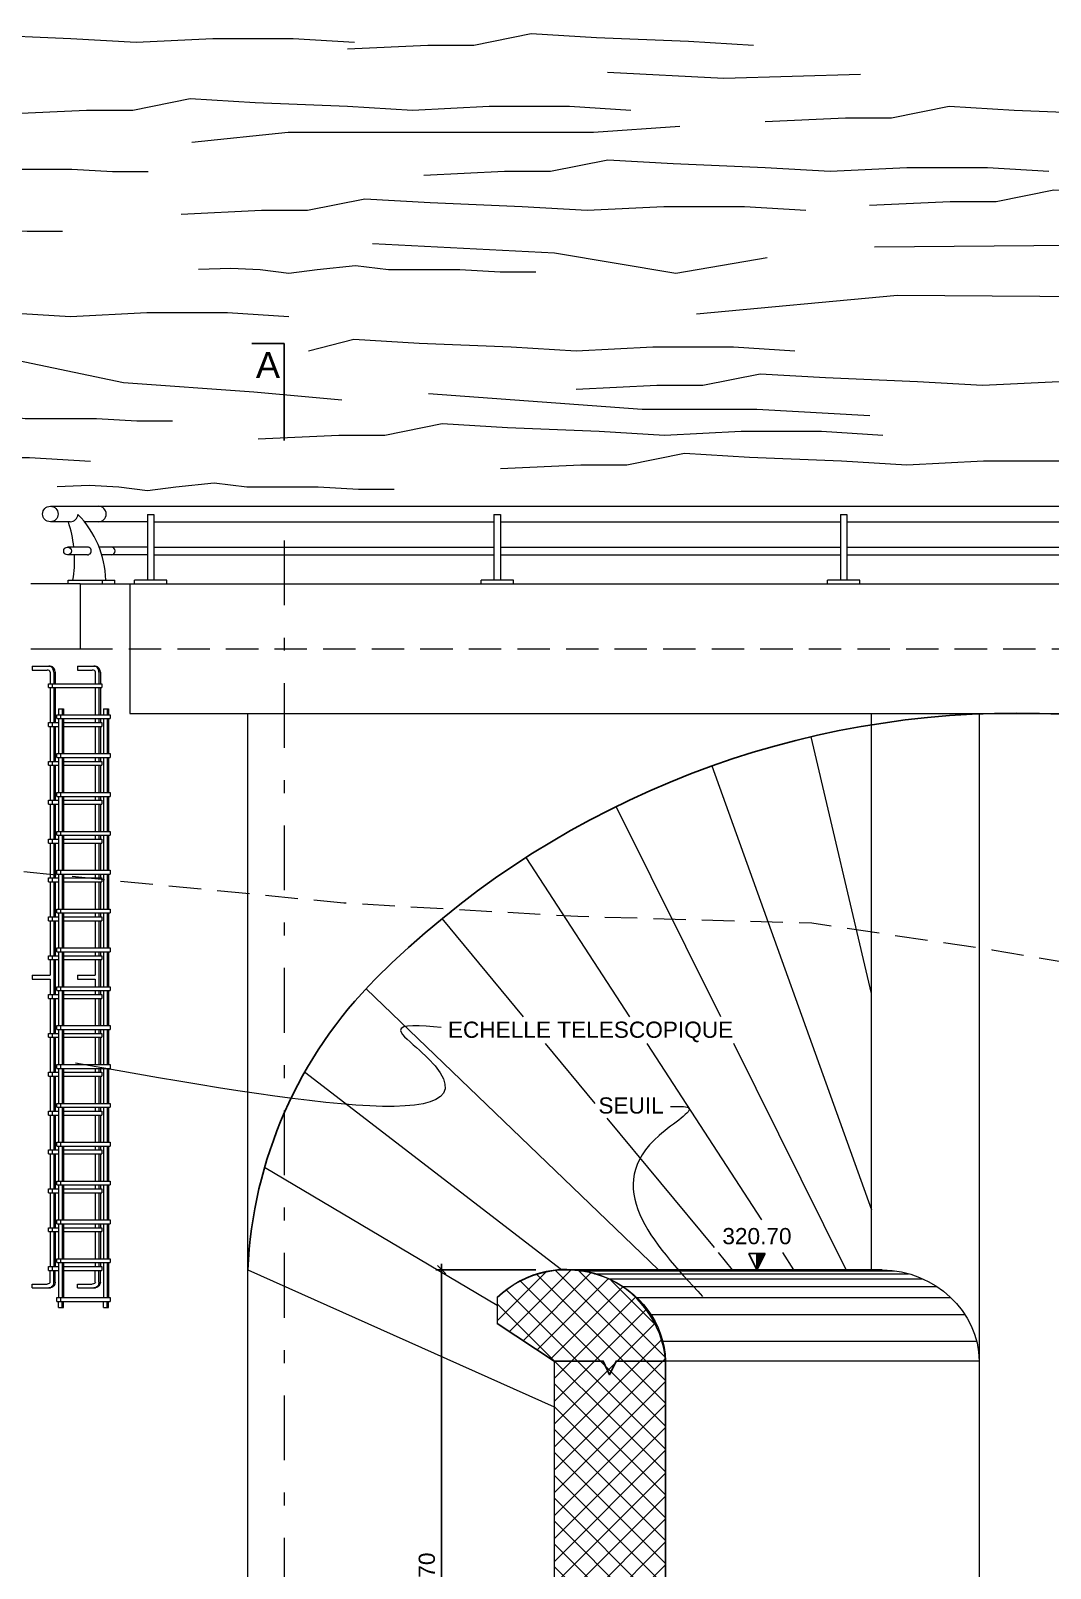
# Model space of a CAD drawing. Header units: millimetres. Extents: x 191.9 to 230, y 144.4 to 166.4.
# Drawn here: x 199.64 to 207.51, y 152.71 to 164.58 of the extents above; entities that cross this region are included whole.
import ezdxf
from ezdxf.enums import TextEntityAlignment as Align

# ---------------------------------------------------------------- set-up
doc = ezdxf.new("R2010")
doc.units = ezdxf.units.MM
doc.linetypes.add('TRATTEGGIATA2', pattern=[0.375, 0.25, -0.125])
doc.linetypes.add('TRATTOPUNTO2', pattern=[0.5, 0.25, -0.125, 0, -0.125])
doc.layers.add('contorno', color=5, linetype='Continuous', plot=False)
for name, color, linetype in [('curve livello di scavo 1 m', 2, 'Continuous'), ('GETTI_IN_VISTA', 6, 'Continuous'), ('LIN010CO', 2, 'Continuous'), ('LIN018CO', 6, 'Continuous'), ('LIN025CO', 7, 'Continuous'), ('LIN035CO', 1, 'Continuous'), ('LIN050CO', 3, 'Continuous'), ('LIN07CO', 4, 'Continuous'), ('TEXT035', 1, 'Continuous'), ('TEXT050', 3, 'Continuous'), ('TRATTEGGI', 2, 'Continuous')]:
    doc.layers.add(name, color=color, linetype=linetype)
doc.styles.add('ARIAL', font='arial.ttf')
doc.dimstyles.new('50', dxfattribs={"dimscale": 0.5, "dimtxt": 0.25, "dimasz": 0.2, "dimexe": 0, "dimexo": 0.5, "dimgap": 0.1, "dimtad": 1, "dimzin": 4, "dimdsep": 46, "dimtxsty": 'ARIAL', "dimblk1": 'LINE', "dimblk2": 'LINE', "dimsah": 1, "dimcen": 2.5, "dimclrd": 256, "dimclre": 256, "dimclrt": 1, "dimadec": 0, "dimazin": 0, "dimtfac": 1, "dimtmove": 2, "dimatfit": 3, "dimldrblk": 'LINE', "dimfxl": 1, "dimtvp": 1, "dimtolj": 1, "dimtzin": 0, "dimarcsym": 0})

# ---------------------------------------------------------------- blocks, each defined once
blk = doc.blocks.new('LIVELLI1')
at = {"layer": 'LIN018CO'}
blk.add_solid([(0, 0.25), (0, 0), (0.125, 0.25)], dxfattribs=at)
at = {"layer": 'LIN035CO'}
for p, q in [((-0.125, 0.25), (0.125, 0.25)), ((0, 0), (-0.125, 0.25)), ((0, 0), (0, 0.25)), ((0, 0), (0.125, 0.25))]:
    blk.add_line(p, q, dxfattribs=at)
at = {"layer": 'TEXT035', "style": 'ARIAL'}
blk.add_attdef('VALORE', text='', height=0.25, dxfattribs=at).set_placement((0, 0.395), align=Align.CENTER)
blk = doc.blocks.new('LINE')
for p, q in [((-1.6, 0), (0.45, 0)), ((0, 0.45), (0, -0.45))]:
    blk.add_line(p, q)
at = {"color": 3}
blk.add_line((-0.32, -0.32), (0.32, 0.32), dxfattribs=at)
blk = doc.blocks.new('*D12')
at = {"layer": 'Defpoints', "color": 0, "transparency": 16777216}
for p in [(202.812, 155.015), (203.79, 155.015), (203.68, 150.31)]:
    blk.add_point(p, dxfattribs=at)
at = {"layer": 'LIN018CO', "lineweight": -2, "transparency": 16777216}
for p, q in [((203.54, 155.015), (202.812, 155.015)), ((202.812, 150.41), (202.812, 154.915)), ((203.43, 150.31), (202.812, 150.31))]:
    blk.add_line(p, q, dxfattribs=at)
at = {"layer": 'LIN018CO', "lineweight": -2, "transparency": 16777216, "xscale": 0.1, "yscale": 0.1, "zscale": 0.1}
for p, rotation in [((202.812, 155.015), 90), ((202.812, 150.31), 270)]:
    blk.add_blockref('LINE', p, dxfattribs=dict(at, rotation=rotation))
at = {"layer": 'LIN018CO', "color": 1, "lineweight": 0, "transparency": 16777216, "insert": (202.698, 152.662), "char_height": 0.125, "attachment_point": 5, "rotation": 90, "style": 'ARIAL'}
blk.add_mtext('\\A1;4.70', dxfattribs=at)
blk = doc.blocks.new('SEZ1')
at = {"layer": 'LIN07CO'}
for q in [(-0.5, 1.5), (0, 0)]:
    blk.add_line((0, 1.5), q, dxfattribs=at)
at = {"layer": 'TEXT050', "style": 'ARIAL'}
blk.add_attdef('NOME_SEZIONE', text='', height=0.4, dxfattribs=at).set_placement((-0.25, 1.167), align=Align.MIDDLE)

msp = doc.modelspace()

# ---------------------------------------------------------------- hatches: boundary and pattern name
at = {"layer": 'curve livello di scavo 1 m'}
h = msp.add_hatch(dxfattribs=at)
h.set_pattern_fill('AR-CONC', color=256, scale=0.1, angle=-138.5692, style=0)
h.set_pattern_definition([(271.431, (39.789, -24.388), (-14.7141, -10.8604), [1.905, -20.955]), (216.431, (39.789, -24.388), (15.2849, -11.9925), [1.524, -16.764]), (321.882, (38.563, -25.293), (0.5707, -22.8529), [1.619, -17.809]), (267.615, (43.15, -28.197), (-23.1063, -14.7856), [2.8575, -31.4325]), (318.066, (41.225, -29.43), (-1.427, -34.2603), [2.4285, -26.7135]), (212.615, (43.15, -28.197), (-1.427, -34.2603), [2.286, -25.146]), (242.431, (40.406, -28.925), (-18.1345, -2.3652), [1.905, -20.955]), (187.431, (40.406, -28.925), (7.5544, -17.8991), [1.524, -16.764]), (292.882, (38.894, -29.123), (-10.58, -20.2643), [1.619, -17.809]), (258.9308, (39.789, -24.388), (5.36357, -6.54394), [0, -16.5608, 0, -17.018, 0, -16.8275]), (228.931, (39.789, -24.388), (1.61926, -11.93265), [0, -9.7028, 0, -16.1798, 0, -6.4135]), (188.9308, (44.0356, -20.64), (-10.54505, -8.54272), [0, -6.35, 0, -19.812, 0, -26.289]), (178.931, (45.94, -18.959), (-9.42355, -11.7083), [0, -8.255, 0, -13.1572, 0, -18.669])])
edge = h.paths.add_edge_path()
edge.add_line((221.652, 155.134), (220.693, 155.31))
edge.add_line((220.693, 155.31), (218.713, 155.665))
edge.add_line((218.713, 155.665), (217.223, 148.699))
edge.add_line((217.223, 148.699), (217.1, 148.124))
edge.add_line((217.1, 148.124), (209.967, 148.124))
edge.add_line((209.967, 148.124), (209.967, 149.76))
edge.add_line((209.967, 149.76), (205.146, 149.76))
edge.add_spline(control_points=[(205.146, 149.76), (205.29, 149.081), (205.507, 148.002), (203.872, 147.338), (203.808, 147.11)], knot_values=[0.50957, 0.50957, 0.50957, 0.50957, 2.406104, 3.530463, 3.530463, 3.530463, 3.530463], degree=3, periodic=0)
edge.add_line((203.808, 147.11), (218.226, 147.11))
edge.add_line((218.226, 147.11), (219.885, 154.31))
edge.add_line((219.885, 154.31), (221.652, 153.951))
edge.add_line((221.652, 153.951), (221.652, 155.134))
edge = h.paths.add_edge_path()
edge.add_spline(control_points=[(203.808, 147.11), (203.872, 147.338), (205.507, 148.002), (205.29, 149.081), (205.146, 149.76)], knot_values=[0.50957, 0.50957, 0.50957, 0.50957, 1.633929, 3.530463, 3.530463, 3.530463, 3.530463], degree=3, periodic=0)
edge.add_line((205.146, 149.76), (204.54, 149.76))
edge.add_line((204.54, 149.76), (204.54, 148.138))
edge.add_line((204.54, 148.138), (203.345, 148.138))
edge.add_spline(control_points=[(203.345, 148.138), (203.569, 148.034), (203.992, 147.826), (203.7, 147.299), (203.664, 147.11)], knot_values=[0.636284, 0.636284, 0.636284, 0.636284, 1.257904, 1.844613, 1.844613, 1.844613, 1.844613], degree=3, periodic=0)
edge.add_line((203.664, 147.11), (203.808, 147.11))
edge = h.paths.add_edge_path()
edge.add_spline(control_points=[(203.664, 147.11), (203.7, 147.299), (203.992, 147.826), (203.569, 148.034), (203.345, 148.138)], knot_values=[0.636284, 0.636284, 0.636284, 0.636284, 1.222994, 1.844613, 1.844613, 1.844613, 1.844613], degree=3, periodic=0)
edge.add_line((203.345, 148.138), (201.596, 148.138))
edge.add_line((201.596, 148.138), (201.596, 147.386))
edge.add_line((201.596, 147.386), (201.596, 147.11))
edge.add_line((201.596, 147.11), (203.664, 147.11))
h.paths.add_polyline_path([(201.596, 148.138), (197.381, 148.138), (195.125, 158.674), (192.213, 159.016), (192.213, 157.686), (194.199, 157.466), (196.424, 147.11), (201.596, 147.11), (201.596, 147.532)])
h.paths.add_polyline_path([(196.116, 151.617), (196.116, 152.003), (196.306, 152.003), (196.306, 151.617)], flags=24)
h.paths.add_polyline_path([(196.119, 149.52), (196.119, 149.974), (196.306, 149.974), (196.306, 149.52)], flags=24)
h.paths.add_polyline_path([(196.116, 148.499), (196.116, 148.874), (196.306, 148.874), (196.306, 148.499)], flags=25)
h.paths.add_polyline_path([(196.091, 148.022), (196.091, 148.305), (196.281, 148.305), (196.281, 148.022)], flags=25)
h.paths.add_polyline_path([(192.693, 156.17), (194.815, 156.17), (194.815, 156.364), (192.693, 156.364)], flags=25)
at = {"layer": 'LIN010CO'}
h = msp.add_hatch(dxfattribs=at)
h.set_pattern_fill('AR-CONC', color=256, scale=0.005, angle=221.4308, style=0)
h.set_pattern_definition([(271.43083, (39.7888, -24.3881), (-0.7357052, -0.54302), [0.09525, -1.04775]), (216.43083, (39.7888, -24.3881), (0.764243, -0.599625), [0.0762, -0.8382]), (321.88183, (39.7275, -24.4333), (0.0285325, -1.1426437), [0.08095, -0.89045]), (267.61503, (39.9569, -24.5785), (-1.155315, -0.7392786), [0.142875, -1.571625]), (318.0664, (39.8606, -24.6401), (-0.071349, -1.713013), [0.121425, -1.335675]), (212.6148, (39.9569, -24.5785), (-0.0713516, -1.713013), [0.1143, -1.2573]), (242.43083, (39.8197, -24.61495), (-0.9067235, -0.118259), [0.09525, -1.04775]), (187.43083, (39.8197, -24.61495), (0.377718, -0.894956), [0.0762, -0.8382]), (292.88223, (39.7441, -24.6248), (-0.5290025, -1.0132153), [0.08095, -0.89045]), (258.93083, (39.78884, -24.38808), (0.26817836, -0.32719676), [0, -0.82804, 0, -0.8509, 0, -0.841375]), (228.93083, (39.78884, -24.3881), (0.0809632, -0.5966325), [0, -0.48514, 0, -0.80899, 0, -0.320675]), (188.93083, (40.00118, -24.20068), (-0.5272527, -0.42713612), [0, -0.3175, 0, -0.9906, 0, -1.31445]), (178.93083, (40.0964, -24.11664), (-0.4711776, -0.585415), [0, -0.41275, 0, -0.65786, 0, -0.93345])])
edge = h.paths.add_edge_path()
edge.add_line((221.652, 155.134), (220.693, 155.31))
edge.add_line((220.693, 155.31), (218.713, 155.665))
edge.add_line((218.713, 155.665), (218.414, 154.267))
edge.add_spline(control_points=[(218.414, 154.267), (218.914, 154.149), (219.389, 154.028), (219.79, 153.898)], knot_values=[3.721865, 3.721865, 3.721865, 3.721865, 4.606678, 4.606678, 4.606678, 4.606678], degree=3, periodic=0)
edge.add_line((219.79, 153.898), (219.885, 154.31))
edge.add_line((219.885, 154.31), (221.652, 153.951))
edge.add_line((221.652, 153.951), (221.652, 155.134))
edge = h.paths.add_edge_path()
edge.add_spline(control_points=[(219.79, 153.898), (219.389, 154.028), (218.914, 154.149), (218.414, 154.267)], knot_values=[3.721865, 3.721865, 3.721865, 3.721865, 4.606678, 4.606678, 4.606678, 4.606678], degree=3, periodic=0)
edge.add_line((218.414, 154.267), (217.223, 148.699))
edge.add_line((217.223, 148.699), (217.11, 148.174))
edge.add_line((217.11, 148.174), (217.1, 148.124))
edge.add_line((217.1, 148.124), (216.69, 148.124))
edge.add_line((216.69, 148.124), (216.69, 147.11))
edge.add_line((216.69, 147.11), (218.226, 147.11))
edge.add_line((218.226, 147.11), (219.79, 153.898))
h.paths.add_polyline_path([(216.664, 148.124), (214.958, 148.124), (214.958, 147.11), (216.664, 147.11)])
h.paths.add_polyline_path([(214.958, 148.124), (214.892, 148.124), (214.892, 147.11), (214.958, 147.11)])
h.paths.add_polyline_path([(214.892, 148.124), (214.825, 148.124), (214.825, 147.11), (214.892, 147.11)])
h.paths.add_polyline_path([(214.825, 148.124), (214.597, 148.124), (214.597, 147.11), (214.825, 147.11)])
h.paths.add_polyline_path([(214.571, 148.124), (213.499, 148.124), (212.503, 148.124), (212.503, 147.11), (214.571, 147.11)])
h.paths.add_polyline_path([(212.477, 148.124), (212.246, 148.124), (212.246, 147.11), (212.477, 147.11)])
h.paths.add_polyline_path([(212.18, 148.124), (212.113, 148.124), (212.113, 147.11), (212.18, 147.11)])
h.paths.add_polyline_path([(212.246, 148.124), (212.18, 148.124), (212.18, 147.11), (212.246, 147.11)])
h.paths.add_polyline_path([(212.113, 148.124), (210.41, 148.124), (210.41, 147.11), (212.113, 147.11)])
edge = h.paths.add_edge_path()
edge.add_line((210.384, 148.124), (209.967, 148.124))
edge.add_line((209.967, 148.124), (209.967, 150.26))
edge.add_line((209.967, 150.26), (204.54, 150.26))
edge.add_line((204.54, 150.26), (204.54, 148.188))
edge.add_line((204.54, 148.188), (204.54, 148.138))
edge.add_line((204.54, 148.138), (204.444, 148.138))
edge.add_spline(control_points=[(204.444, 148.138), (204.828, 148.059), (205.375, 147.907), (205.184, 147.316), (205.111, 147.11)], knot_values=[1.118308, 1.118308, 1.118308, 1.118308, 2.047267, 2.557793, 2.557793, 2.557793, 2.557793], degree=3, periodic=0)
edge.add_line((205.111, 147.11), (210.384, 147.11))
edge.add_line((210.384, 147.11), (210.384, 148.124))
edge = h.paths.add_edge_path()
edge.add_spline(control_points=[(205.111, 147.11), (205.184, 147.316), (205.375, 147.907), (204.828, 148.059), (204.444, 148.138)], knot_values=[1.118308, 1.118308, 1.118308, 1.118308, 1.628834, 2.557793, 2.557793, 2.557793, 2.557793], degree=3, periodic=0)
edge.add_line((204.444, 148.138), (204.123, 148.138))
edge.add_line((204.123, 148.138), (204.123, 147.11))
edge.add_line((204.123, 147.11), (205.111, 147.11))
h.paths.add_polyline_path([(204.097, 148.138), (202.394, 148.138), (202.394, 147.11), (204.097, 147.11)])
h.paths.add_polyline_path([(202.394, 148.138), (202.327, 148.138), (202.327, 147.11), (202.394, 147.11)])
h.paths.add_polyline_path([(202.327, 148.138), (202.261, 148.138), (202.261, 147.11), (202.327, 147.11)])
h.paths.add_polyline_path([(202.261, 148.138), (202.03, 148.138), (202.03, 147.11), (202.261, 147.11)])
h.paths.add_polyline_path([(202.004, 148.138), (201.011, 148.138), (199.936, 148.138), (199.936, 147.11), (202.004, 147.11)])
h.paths.add_polyline_path([(199.91, 148.138), (199.682, 148.138), (199.682, 147.11), (199.91, 147.11)])
h.paths.add_polyline_path([(199.682, 148.138), (199.615, 148.138), (199.615, 147.11), (199.682, 147.11)])
h.paths.add_polyline_path([(199.615, 148.138), (199.549, 148.138), (199.549, 147.11), (199.615, 147.11)])
h.paths.add_polyline_path([(199.549, 148.138), (197.842, 148.138), (197.842, 147.11), (199.549, 147.11)])
edge = h.paths.add_edge_path()
edge.add_line((197.816, 148.138), (197.381, 148.138))
edge.add_line((197.381, 148.138), (196.026, 154.467))
edge.add_spline(control_points=[(196.026, 154.467), (195.58, 154.372), (195.182, 154.267), (194.915, 154.132)], knot_values=[2.03631, 2.03631, 2.03631, 2.03631, 2.882898, 2.882898, 2.882898, 2.882898], degree=3, periodic=0)
edge.add_line((194.915, 154.132), (196.424, 147.11))
edge.add_line((196.424, 147.11), (197.816, 147.11))
edge.add_line((197.816, 147.11), (197.816, 148.138))
edge = h.paths.add_edge_path()
edge.add_spline(control_points=[(195.842, 155.325), (195.376, 155.211), (194.976, 155.142), (194.695, 155.156)], knot_values=[1.975206, 1.975206, 1.975206, 1.975206, 2.912034, 2.912034, 2.912034, 2.912034], degree=3, periodic=0)
edge.add_line((194.695, 155.156), (194.915, 154.132))
edge.add_spline(control_points=[(194.915, 154.132), (195.182, 154.267), (195.58, 154.372), (196.026, 154.467)], knot_values=[2.03631, 2.03631, 2.03631, 2.03631, 2.882898, 2.882898, 2.882898, 2.882898], degree=3, periodic=0)
edge.add_line((196.026, 154.467), (195.842, 155.325))
edge = h.paths.add_edge_path()
edge.add_line((195.125, 158.674), (192.213, 159.016))
edge.add_line((192.213, 159.016), (192.213, 157.686))
edge.add_line((192.213, 157.686), (194.199, 157.466))
edge.add_line((194.199, 157.466), (194.695, 155.156))
edge.add_spline(control_points=[(194.695, 155.156), (194.976, 155.142), (195.376, 155.211), (195.842, 155.325)], knot_values=[1.975206, 1.975206, 1.975206, 1.975206, 2.912034, 2.912034, 2.912034, 2.912034], degree=3, periodic=0)
edge.add_line((195.842, 155.325), (195.125, 158.674))
h.paths.add_polyline_path([(196.119, 151.015), (196.119, 151.469), (196.306, 151.469), (196.306, 151.015)], flags=24)
h.paths.add_polyline_path([(196.116, 148.494), (196.116, 148.869), (196.306, 148.869), (196.306, 148.494)], flags=25)
at = {"layer": 'TRATTEGGI', "lineweight": 0}
h = msp.add_hatch(dxfattribs=at)
h.set_pattern_fill('ANSI37', color=256, scale=0.03937, style=0)
h.set_pattern_definition([(45, (39.78884, -24.38808), (-0.08838835, 0.08838835), []), (135, (39.78884, -24.38808), (-0.08838835, -0.08838835), [])])
edge = h.paths.add_edge_path()
edge.add_line((203.241, 154.8), (203.241, 154.6))
edge.add_line((203.241, 154.6), (203.68, 154.31))
edge.add_line((203.68, 154.31), (203.68, 149.174))
edge.add_line((203.68, 149.174), (198.262, 149.174))
edge.add_line((198.262, 149.174), (198.262, 160.31))
edge.add_line((198.262, 160.31), (197.397, 160.31))
edge.add_line((197.397, 160.31), (197.397, 153.31))
edge.add_line((197.397, 153.31), (196.274, 153.31))
edge.add_line((196.274, 153.31), (197.371, 148.188))
edge.add_line((197.371, 148.188), (204.54, 148.188))
edge.add_line((204.54, 148.188), (204.54, 150.31))
edge.add_line((204.54, 150.31), (209.967, 150.31))
edge.add_line((209.967, 150.31), (209.967, 148.174))
edge.add_line((209.967, 148.174), (217.11, 148.174))
edge.add_line((217.11, 148.174), (217.223, 148.699))
edge.add_line((217.223, 148.699), (218.209, 153.31))
edge.add_line((218.209, 153.31), (217.11, 153.31))
edge.add_line((217.11, 153.31), (217.11, 158.31))
edge.add_line((217.11, 158.31), (216.245, 158.31))
edge.add_line((216.245, 158.31), (216.245, 149.188))
edge.add_line((216.245, 149.188), (210.827, 149.188))
edge.add_line((210.827, 149.188), (210.827, 154.31))
edge.add_line((210.827, 154.31), (211.266, 154.6))
edge.add_line((211.266, 154.6), (211.266, 154.8))
edge.add_arc((210.731, 154.251), 0.766, 45.7232, 175.6149)
edge.add_line((209.967, 154.31), (209.967, 150.81))
edge.add_line((209.967, 150.81), (204.54, 150.81))
edge.add_line((204.54, 150.81), (204.54, 154.31))
edge.add_arc((203.776, 154.251), 0.766, 4.3851, 134.2768)
edge = h.paths.add_edge_path(flags=16)
edge.add_ellipse((200.971, 148.384), major_axis=(-0.135, 0), ratio=0.92388, start_angle=0, end_angle=360)
edge = h.paths.add_edge_path(flags=16)
edge.add_ellipse((213.536, 148.399), major_axis=(-0.135, 0), ratio=0.92388, start_angle=0, end_angle=360)

# ---------------------------------------------------------------- linework, layer by layer
msp.add_lwpolyline([(213.191, 155.015, 0.187316), (212.203, 157.263, 0.414214), (202.304, 157.263, 0.18738), (201.316, 155.015)], format="xyb")
at = {"layer": 'contorno', "lineweight": 0}
msp.add_lwpolyline([(209.967, 150.81), (204.54, 150.81), (204.54, 154.31, 0.636406), (203.241, 154.8), (203.241, 154.6), (203.68, 154.31), (203.68, 149.174), (198.262, 149.174), (198.262, 160.31), (197.397, 160.31), (197.397, 153.31), (196.274, 153.31), (197.371, 148.188), (204.54, 148.188), (204.54, 150.31), (209.967, 150.31)], format="xyb", dxfattribs=at)
at = {"layer": 'GETTI_IN_VISTA'}
msp.add_lwpolyline([(204.54, 154.31), (204.306, 154.31), (204.159, 154.31), (204.108, 154.204), (204.059, 154.31), (203.68, 154.31)], dxfattribs=at)
at = {"layer": 'LIN010CO', "linetype": 'Continuous', "lineweight": 0}
for p, q in [((199.791, 160.91), (215.672, 160.91)), ((200.541, 160.847), (200.541, 160.34)), ((200.541, 160.847), (200.591, 160.847)), ((200.591, 160.847), (200.591, 160.34)), ((203.216, 160.847), (203.216, 160.34)), ((203.216, 160.847), (203.266, 160.847)), ((203.266, 160.847), (203.266, 160.34)), ((205.891, 160.847), (205.891, 160.34)), ((205.891, 160.847), (205.941, 160.847)), ((205.941, 160.847), (205.941, 160.34)), ((199.944, 160.79), (199.791, 160.79)), ((200.541, 160.79), (200.055, 160.79)), ((200.591, 160.79), (203.216, 160.79)), ((203.266, 160.79), (205.891, 160.79)), ((205.941, 160.79), (208.566, 160.79)), ((200.077, 160.595), (199.924, 160.595)), ((200.077, 160.535), (199.924, 160.535)), ((200.541, 160.595), (200.168, 160.595)), ((200.541, 160.535), (200.189, 160.535)), ((200.591, 160.595), (203.216, 160.595)), ((200.591, 160.535), (203.216, 160.535)), ((203.266, 160.595), (205.891, 160.595)), ((203.266, 160.535), (205.891, 160.535)), ((205.941, 160.595), (208.566, 160.595)), ((205.941, 160.535), (208.566, 160.535)), ((199.929, 160.34), (200.29, 160.34)), ((199.929, 160.31), (199.929, 160.34)), ((200.194, 160.31), (200.194, 160.34)), ((200.29, 160.31), (200.29, 160.34)), ((200.441, 160.31), (200.441, 160.34)), ((200.691, 160.34), (200.441, 160.34)), ((200.691, 160.31), (200.691, 160.34)), ((203.116, 160.31), (203.116, 160.34)), ((203.366, 160.34), (203.116, 160.34)), ((203.366, 160.31), (203.366, 160.34)), ((205.791, 160.31), (205.791, 160.34)), ((206.041, 160.34), (205.791, 160.34)), ((206.041, 160.31), (206.041, 160.34)), ((203.885, 155.008), (206.308, 155.008)), ((203.993, 154.985), (206.416, 154.985)), ((204.101, 154.946), (206.524, 154.946)), ((204.21, 154.887), (206.633, 154.887)), ((204.319, 154.801), (206.742, 154.801)), ((204.428, 154.67), (206.851, 154.67)), ((204.519, 154.463), (206.942, 154.463))]:
    msp.add_line(p, q, dxfattribs=at)
at = {"layer": 'LIN010CO', "linetype": 'TRATTOPUNTO2', "lineweight": 0, "ltscale": 2}
msp.add_line((201.596, 160.645), (201.596, 147.386), dxfattribs=at)
at = {"layer": 'LIN010CO', "linetype": 'TRATTEGGIATA2', "lineweight": 0}
msp.add_line((197.397, 159.81), (215.954, 159.81), dxfattribs=at)
at = {"layer": 'LIN010CO', "lineweight": 0}
for p, q in [((199.651, 159.675), (199.651, 159.645)), ((199.651, 159.675), (199.791, 159.675)), ((200, 159.675), (200, 159.645)), ((200, 159.675), (200.14, 159.675)), ((199.651, 159.645), (199.766, 159.645)), ((199.79, 159.63), (199.79, 159.54)), ((199.818, 159.63), (199.818, 159.54)), ((199.829, 159.63), (199.829, 159.54)), ((200, 159.645), (200.115, 159.645)), ((200.138, 159.63), (200.138, 159.54)), ((200.166, 159.63), (200.166, 159.54)), ((200.177, 159.63), (200.177, 159.54)), ((199.778, 159.54), (200.189, 159.54)), ((199.778, 159.51), (199.778, 159.54)), ((199.778, 159.51), (200.189, 159.51)), ((199.79, 159.51), (199.79, 159.24)), ((199.806, 159.54), (199.806, 159.51)), ((199.818, 159.51), (199.818, 159.24)), ((199.829, 159.51), (199.829, 159.24)), ((200.138, 159.51), (200.138, 159.3)), ((200.166, 159.51), (200.166, 159.3)), ((200.177, 159.51), (200.177, 159.3)), ((200.189, 159.54), (200.189, 159.51)), ((199.854, 159.345), (199.854, 159.3)), ((199.854, 159.345), (199.893, 159.345)), ((199.882, 159.345), (199.882, 159.3)), ((199.893, 159.345), (199.893, 159.3)), ((200.202, 159.345), (200.202, 159.3)), ((200.202, 159.345), (200.241, 159.345)), ((200.23, 159.345), (200.23, 159.3)), ((200.241, 159.345), (200.241, 159.3)), ((199.778, 159.24), (199.854, 159.24)), ((199.778, 159.21), (199.778, 159.24)), ((199.778, 159.21), (199.854, 159.21)), ((199.79, 159.21), (199.79, 158.94)), ((199.806, 159.24), (199.806, 159.21)), ((199.818, 159.21), (199.818, 158.94)), ((199.829, 159.21), (199.829, 158.94)), ((199.842, 159.3), (200.253, 159.3)), ((199.842, 159.27), (199.842, 159.3)), ((199.842, 159.27), (200.253, 159.27)), ((199.854, 159.27), (199.854, 159)), ((199.87, 159.3), (199.87, 159.27)), ((199.882, 159.27), (199.882, 159)), ((199.893, 159.27), (199.893, 159)), ((199.893, 159.24), (200.189, 159.24)), ((199.893, 159.21), (200.189, 159.21)), ((200.138, 159.27), (200.138, 159.24)), ((200.138, 159.21), (200.138, 159)), ((200.166, 159.27), (200.166, 159.24)), ((200.166, 159.21), (200.166, 159)), ((200.177, 159.27), (200.177, 159.24)), ((200.177, 159.21), (200.177, 159)), ((200.189, 159.24), (200.189, 159.21)), ((200.202, 159.27), (200.202, 159)), ((200.23, 159.27), (200.23, 159)), ((200.241, 159.27), (200.241, 159)), ((200.253, 159.3), (200.253, 159.27)), ((199.842, 159), (200.253, 159)), ((199.842, 158.97), (199.842, 159)), ((199.842, 158.97), (200.253, 158.97)), ((199.854, 158.97), (199.854, 158.7)), ((199.87, 159), (199.87, 158.97)), ((199.882, 158.97), (199.882, 158.7)), ((199.893, 158.97), (199.893, 158.7)), ((200.138, 158.97), (200.138, 158.94)), ((200.166, 158.97), (200.166, 158.94)), ((200.177, 158.97), (200.177, 158.94)), ((200.202, 158.97), (200.202, 158.7)), ((200.23, 158.97), (200.23, 158.7)), ((200.241, 158.97), (200.241, 158.7)), ((200.253, 159), (200.253, 158.97)), ((199.778, 158.94), (199.854, 158.94)), ((199.778, 158.91), (199.778, 158.94)), ((199.778, 158.91), (199.854, 158.91)), ((199.79, 158.91), (199.79, 158.64)), ((199.806, 158.94), (199.806, 158.91)), ((199.818, 158.91), (199.818, 158.64)), ((199.829, 158.91), (199.829, 158.64)), ((199.893, 158.94), (200.189, 158.94)), ((199.893, 158.91), (200.189, 158.91)), ((200.138, 158.91), (200.138, 158.7)), ((200.166, 158.91), (200.166, 158.7)), ((200.177, 158.91), (200.177, 158.7)), ((200.189, 158.94), (200.189, 158.91)), ((199.778, 158.64), (199.854, 158.64)), ((199.778, 158.61), (199.778, 158.64)), ((199.778, 158.61), (199.854, 158.61)), ((199.79, 158.61), (199.79, 158.34)), ((199.806, 158.64), (199.806, 158.61)), ((199.818, 158.61), (199.818, 158.34)), ((199.829, 158.61), (199.829, 158.34)), ((199.842, 158.7), (200.253, 158.7)), ((199.842, 158.67), (199.842, 158.7)), ((199.842, 158.67), (200.253, 158.67)), ((199.854, 158.67), (199.854, 158.4)), ((199.87, 158.7), (199.87, 158.67)), ((199.882, 158.67), (199.882, 158.4)), ((199.893, 158.67), (199.893, 158.4)), ((199.893, 158.64), (200.189, 158.64)), ((199.893, 158.61), (200.189, 158.61)), ((200.138, 158.67), (200.138, 158.64)), ((200.138, 158.61), (200.138, 158.4)), ((200.166, 158.67), (200.166, 158.64)), ((200.166, 158.61), (200.166, 158.4)), ((200.177, 158.67), (200.177, 158.64)), ((200.177, 158.61), (200.177, 158.4)), ((200.189, 158.64), (200.189, 158.61)), ((200.202, 158.67), (200.202, 158.4)), ((200.23, 158.67), (200.23, 158.4)), ((200.241, 158.67), (200.241, 158.4)), ((200.253, 158.7), (200.253, 158.67)), ((199.842, 158.4), (200.253, 158.4)), ((199.842, 158.37), (199.842, 158.4)), ((199.842, 158.37), (200.253, 158.37)), ((199.854, 158.37), (199.854, 158.1)), ((199.87, 158.4), (199.87, 158.37)), ((199.882, 158.37), (199.882, 158.1)), ((199.893, 158.37), (199.893, 158.1)), ((200.138, 158.37), (200.138, 158.34)), ((200.166, 158.37), (200.166, 158.34)), ((200.177, 158.37), (200.177, 158.34)), ((200.202, 158.37), (200.202, 158.1)), ((200.23, 158.37), (200.23, 158.1)), ((200.241, 158.37), (200.241, 158.1)), ((200.253, 158.4), (200.253, 158.37)), ((199.778, 158.34), (199.854, 158.34)), ((199.778, 158.31), (199.778, 158.34)), ((199.778, 158.31), (199.854, 158.31)), ((199.79, 158.31), (199.79, 158.04)), ((199.806, 158.34), (199.806, 158.31)), ((199.818, 158.31), (199.818, 158.04)), ((199.829, 158.31), (199.829, 158.04)), ((199.893, 158.34), (200.189, 158.34)), ((199.893, 158.31), (200.189, 158.31)), ((200.138, 158.31), (200.138, 158.1)), ((200.166, 158.31), (200.166, 158.1)), ((200.177, 158.31), (200.177, 158.1)), ((200.189, 158.34), (200.189, 158.31)), ((199.778, 158.04), (199.854, 158.04)), ((199.778, 158.01), (199.778, 158.04)), ((199.778, 158.01), (199.854, 158.01)), ((199.79, 158.01), (199.79, 157.74)), ((199.806, 158.04), (199.806, 158.01)), ((199.818, 158.01), (199.818, 157.74)), ((199.829, 158.01), (199.829, 157.74)), ((199.842, 158.1), (200.253, 158.1)), ((199.842, 158.07), (199.842, 158.1)), ((199.842, 158.07), (200.253, 158.07)), ((199.854, 158.07), (199.854, 157.8)), ((199.87, 158.1), (199.87, 158.07)), ((199.882, 158.07), (199.882, 157.8)), ((199.893, 158.07), (199.893, 157.8)), ((199.893, 158.04), (200.189, 158.04)), ((199.893, 158.01), (200.189, 158.01)), ((200.138, 158.07), (200.138, 158.04)), ((200.138, 158.01), (200.138, 157.8)), ((200.166, 158.07), (200.166, 158.04)), ((200.166, 158.01), (200.166, 157.8)), ((200.177, 158.07), (200.177, 158.04)), ((200.177, 158.01), (200.177, 157.8)), ((200.189, 158.04), (200.189, 158.01)), ((200.202, 158.07), (200.202, 157.8)), ((200.23, 158.07), (200.23, 157.8)), ((200.241, 158.07), (200.241, 157.8)), ((200.253, 158.1), (200.253, 158.07)), ((199.842, 157.8), (200.253, 157.8)), ((199.842, 157.77), (199.842, 157.8)), ((199.842, 157.77), (200.253, 157.77)), ((199.854, 157.77), (199.854, 157.5)), ((199.87, 157.8), (199.87, 157.77)), ((199.882, 157.77), (199.882, 157.5)), ((199.893, 157.77), (199.893, 157.5)), ((200.138, 157.77), (200.138, 157.74)), ((200.166, 157.77), (200.166, 157.74)), ((200.177, 157.77), (200.177, 157.74)), ((200.202, 157.77), (200.202, 157.5)), ((200.23, 157.77), (200.23, 157.5)), ((200.241, 157.77), (200.241, 157.5)), ((200.253, 157.8), (200.253, 157.77)), ((199.778, 157.74), (199.854, 157.74)), ((199.778, 157.71), (199.778, 157.74)), ((199.778, 157.71), (199.854, 157.71)), ((199.79, 157.71), (199.79, 157.44)), ((199.806, 157.74), (199.806, 157.71)), ((199.818, 157.71), (199.818, 157.44)), ((199.829, 157.71), (199.829, 157.44)), ((199.893, 157.74), (200.189, 157.74)), ((199.893, 157.71), (200.189, 157.71)), ((200.138, 157.71), (200.138, 157.5)), ((200.166, 157.71), (200.166, 157.5)), ((200.177, 157.71), (200.177, 157.5)), ((200.189, 157.74), (200.189, 157.71)), ((199.778, 157.44), (199.854, 157.44)), ((199.778, 157.41), (199.778, 157.44)), ((199.778, 157.41), (199.854, 157.41)), ((199.79, 157.41), (199.79, 157.29)), ((199.806, 157.44), (199.806, 157.41)), ((199.818, 157.41), (199.818, 157.14)), ((199.829, 157.41), (199.829, 157.14)), ((199.842, 157.5), (200.253, 157.5)), ((199.842, 157.47), (199.842, 157.5)), ((199.842, 157.47), (200.253, 157.47)), ((199.854, 157.47), (199.854, 157.2)), ((199.87, 157.5), (199.87, 157.47)), ((199.882, 157.47), (199.882, 157.2)), ((199.893, 157.47), (199.893, 157.2)), ((199.893, 157.44), (200.189, 157.44)), ((199.893, 157.41), (200.189, 157.41)), ((200.138, 157.47), (200.138, 157.44)), ((200.138, 157.41), (200.138, 157.29)), ((200.166, 157.47), (200.166, 157.44)), ((200.166, 157.41), (200.166, 157.2)), ((200.177, 157.47), (200.177, 157.44)), ((200.177, 157.41), (200.177, 157.2)), ((200.189, 157.44), (200.189, 157.41)), ((200.202, 157.47), (200.202, 157.2)), ((200.23, 157.47), (200.23, 157.2)), ((200.241, 157.47), (200.241, 157.2)), ((200.253, 157.5), (200.253, 157.47)), ((199.651, 157.29), (199.79, 157.29)), ((199.651, 157.29), (199.651, 157.26)), ((200, 157.29), (200.138, 157.29)), ((200, 157.29), (200, 157.26)), ((199.651, 157.26), (199.79, 157.26)), ((199.79, 157.26), (199.79, 157.14)), ((199.842, 157.2), (200.253, 157.2)), ((199.842, 157.17), (199.842, 157.2)), ((199.842, 157.17), (200.253, 157.17)), ((199.854, 157.17), (199.854, 156.9)), ((199.87, 157.2), (199.87, 157.17)), ((199.882, 157.17), (199.882, 156.9)), ((199.893, 157.17), (199.893, 156.9)), ((200, 157.26), (200.138, 157.26)), ((200.138, 157.26), (200.138, 157.2)), ((200.138, 157.17), (200.138, 157.14)), ((200.166, 157.17), (200.166, 157.14)), ((200.177, 157.17), (200.177, 157.14)), ((200.202, 157.17), (200.202, 156.9)), ((200.23, 157.17), (200.23, 156.9)), ((200.241, 157.17), (200.241, 156.9)), ((200.253, 157.2), (200.253, 157.17)), ((199.778, 157.14), (199.854, 157.14)), ((199.778, 157.11), (199.778, 157.14)), ((199.778, 157.11), (199.854, 157.11)), ((199.79, 157.11), (199.79, 156.84)), ((199.806, 157.14), (199.806, 157.11)), ((199.818, 157.11), (199.818, 156.84)), ((199.829, 157.11), (199.829, 156.84)), ((199.893, 157.14), (200.189, 157.14)), ((199.893, 157.11), (200.189, 157.11)), ((200.138, 157.11), (200.138, 156.9)), ((200.166, 157.11), (200.166, 156.9)), ((200.177, 157.11), (200.177, 156.9)), ((200.189, 157.14), (200.189, 157.11)), ((199.778, 156.84), (199.854, 156.84)), ((199.778, 156.81), (199.778, 156.84)), ((199.778, 156.81), (199.854, 156.81)), ((199.79, 156.81), (199.79, 156.54)), ((199.806, 156.84), (199.806, 156.81)), ((199.818, 156.81), (199.818, 156.54)), ((199.829, 156.81), (199.829, 156.54)), ((199.842, 156.9), (200.253, 156.9)), ((199.842, 156.87), (199.842, 156.9)), ((199.842, 156.87), (200.253, 156.87)), ((199.854, 156.87), (199.854, 156.6)), ((199.87, 156.9), (199.87, 156.87)), ((199.882, 156.87), (199.882, 156.6)), ((199.893, 156.87), (199.893, 156.6)), ((199.893, 156.84), (200.189, 156.84)), ((199.893, 156.81), (200.189, 156.81)), ((200.138, 156.87), (200.138, 156.84)), ((200.138, 156.81), (200.138, 156.6)), ((200.166, 156.87), (200.166, 156.84)), ((200.166, 156.81), (200.166, 156.6)), ((200.177, 156.87), (200.177, 156.84)), ((200.177, 156.81), (200.177, 156.6)), ((200.189, 156.84), (200.189, 156.81)), ((200.202, 156.87), (200.202, 156.6)), ((200.23, 156.87), (200.23, 156.6)), ((200.241, 156.87), (200.241, 156.6)), ((200.253, 156.9), (200.253, 156.87)), ((199.842, 156.6), (200.253, 156.6)), ((199.842, 156.57), (199.842, 156.6)), ((199.87, 156.6), (199.87, 156.57)), ((200.253, 156.6), (200.253, 156.57)), ((199.778, 156.54), (199.854, 156.54)), ((199.778, 156.51), (199.778, 156.54)), ((199.778, 156.51), (199.854, 156.51)), ((199.79, 156.51), (199.79, 156.24)), ((199.806, 156.54), (199.806, 156.51)), ((199.818, 156.51), (199.818, 156.24)), ((199.829, 156.51), (199.829, 156.24)), ((199.842, 156.57), (200.253, 156.57)), ((199.854, 156.57), (199.854, 156.3)), ((199.882, 156.57), (199.882, 156.3)), ((199.893, 156.57), (199.893, 156.3)), ((199.893, 156.54), (200.189, 156.54)), ((199.893, 156.51), (200.189, 156.51)), ((200.138, 156.57), (200.138, 156.54)), ((200.138, 156.51), (200.138, 156.3)), ((200.166, 156.57), (200.166, 156.54)), ((200.166, 156.51), (200.166, 156.3)), ((200.177, 156.57), (200.177, 156.54)), ((200.177, 156.51), (200.177, 156.3)), ((200.189, 156.54), (200.189, 156.51)), ((200.202, 156.57), (200.202, 156.3)), ((200.23, 156.57), (200.23, 156.3)), ((200.241, 156.57), (200.241, 156.3)), ((199.778, 156.24), (199.854, 156.24)), ((199.778, 156.21), (199.778, 156.24)), ((199.806, 156.24), (199.806, 156.21)), ((199.842, 156.3), (200.253, 156.3)), ((199.842, 156.27), (199.842, 156.3)), ((199.842, 156.27), (200.253, 156.27)), ((199.854, 156.27), (199.854, 156)), ((199.87, 156.3), (199.87, 156.27)), ((199.882, 156.27), (199.882, 156)), ((199.893, 156.27), (199.893, 156)), ((199.893, 156.24), (200.189, 156.24)), ((200.138, 156.27), (200.138, 156.24)), ((200.166, 156.27), (200.166, 156.24)), ((200.177, 156.27), (200.177, 156.24)), ((200.189, 156.24), (200.189, 156.21)), ((200.202, 156.27), (200.202, 156)), ((200.23, 156.27), (200.23, 156)), ((200.241, 156.27), (200.241, 156)), ((200.253, 156.3), (200.253, 156.27)), ((199.778, 156.21), (199.854, 156.21)), ((199.79, 156.21), (199.79, 155.94)), ((199.818, 156.21), (199.818, 155.94)), ((199.829, 156.21), (199.829, 155.94)), ((199.893, 156.21), (200.189, 156.21)), ((200.138, 156.21), (200.138, 156)), ((200.166, 156.21), (200.166, 156)), ((200.177, 156.21), (200.177, 156)), ((199.842, 156), (200.253, 156)), ((199.842, 155.97), (199.842, 156)), ((199.87, 156), (199.87, 155.97)), ((200.253, 156), (200.253, 155.97)), ((199.778, 155.94), (199.854, 155.94)), ((199.778, 155.91), (199.778, 155.94)), ((199.778, 155.91), (199.854, 155.91)), ((199.79, 155.91), (199.79, 155.64)), ((199.806, 155.94), (199.806, 155.91)), ((199.818, 155.91), (199.818, 155.64)), ((199.829, 155.91), (199.829, 155.64)), ((199.842, 155.97), (200.253, 155.97)), ((199.854, 155.97), (199.854, 155.7)), ((199.882, 155.97), (199.882, 155.7)), ((199.893, 155.97), (199.893, 155.7)), ((199.893, 155.94), (200.189, 155.94)), ((199.893, 155.91), (200.189, 155.91)), ((200.138, 155.97), (200.138, 155.94)), ((200.138, 155.91), (200.138, 155.7)), ((200.166, 155.97), (200.166, 155.94)), ((200.166, 155.91), (200.166, 155.7)), ((200.177, 155.97), (200.177, 155.94)), ((200.177, 155.91), (200.177, 155.7)), ((200.189, 155.94), (200.189, 155.91)), ((200.202, 155.97), (200.202, 155.7)), ((200.23, 155.97), (200.23, 155.7)), ((200.241, 155.97), (200.241, 155.7)), ((199.778, 155.64), (199.854, 155.64)), ((199.778, 155.61), (199.778, 155.64)), ((199.806, 155.64), (199.806, 155.61)), ((199.842, 155.7), (200.253, 155.7)), ((199.842, 155.67), (199.842, 155.7)), ((199.842, 155.67), (200.253, 155.67)), ((199.854, 155.67), (199.854, 155.4)), ((199.87, 155.7), (199.87, 155.67)), ((199.882, 155.67), (199.882, 155.4)), ((199.893, 155.67), (199.893, 155.4)), ((199.893, 155.64), (200.189, 155.64)), ((200.138, 155.67), (200.138, 155.64)), ((200.166, 155.67), (200.166, 155.64)), ((200.177, 155.67), (200.177, 155.64)), ((200.189, 155.64), (200.189, 155.61)), ((200.202, 155.67), (200.202, 155.4)), ((200.23, 155.67), (200.23, 155.4)), ((200.241, 155.67), (200.241, 155.4)), ((200.253, 155.7), (200.253, 155.67)), ((199.778, 155.61), (199.854, 155.61)), ((199.79, 155.61), (199.79, 155.34)), ((199.818, 155.61), (199.818, 155.34)), ((199.829, 155.61), (199.829, 155.34)), ((199.893, 155.61), (200.189, 155.61)), ((200.138, 155.61), (200.138, 155.4)), ((200.166, 155.61), (200.166, 155.4)), ((200.177, 155.61), (200.177, 155.4)), ((199.842, 155.4), (200.253, 155.4)), ((199.842, 155.37), (199.842, 155.4)), ((199.87, 155.4), (199.87, 155.37)), ((200.253, 155.4), (200.253, 155.37)), ((199.778, 155.34), (199.854, 155.34)), ((199.778, 155.31), (199.778, 155.34)), ((199.778, 155.31), (199.854, 155.31)), ((199.79, 155.31), (199.79, 155.04)), ((199.806, 155.34), (199.806, 155.31)), ((199.818, 155.31), (199.818, 155.04)), ((199.829, 155.31), (199.829, 155.04)), ((199.842, 155.37), (200.253, 155.37)), ((199.854, 155.37), (199.854, 155.1)), ((199.882, 155.37), (199.882, 155.1)), ((199.893, 155.37), (199.893, 155.1)), ((199.893, 155.34), (200.189, 155.34)), ((199.893, 155.31), (200.189, 155.31)), ((200.138, 155.37), (200.138, 155.34)), ((200.138, 155.31), (200.138, 155.1)), ((200.166, 155.37), (200.166, 155.34)), ((200.166, 155.31), (200.166, 155.1)), ((200.177, 155.37), (200.177, 155.34)), ((200.177, 155.31), (200.177, 155.1)), ((200.189, 155.34), (200.189, 155.31)), ((200.202, 155.37), (200.202, 155.1)), ((200.23, 155.37), (200.23, 155.1)), ((200.241, 155.37), (200.241, 155.1)), ((199.778, 155.04), (199.854, 155.04)), ((199.778, 155.01), (199.778, 155.04)), ((199.806, 155.04), (199.806, 155.01)), ((199.842, 155.1), (200.253, 155.1)), ((199.842, 155.07), (199.842, 155.1)), ((199.842, 155.07), (200.253, 155.07)), ((199.854, 155.07), (199.854, 154.8)), ((199.87, 155.1), (199.87, 155.07)), ((199.882, 155.07), (199.882, 154.8)), ((199.893, 155.07), (199.893, 154.8)), ((199.893, 155.04), (200.189, 155.04)), ((200.138, 155.07), (200.138, 155.04)), ((200.166, 155.07), (200.166, 155.04)), ((200.177, 155.07), (200.177, 155.04)), ((200.189, 155.04), (200.189, 155.01)), ((200.202, 155.07), (200.202, 154.8)), ((200.23, 155.07), (200.23, 154.8)), ((200.241, 155.07), (200.241, 154.8)), ((200.253, 155.1), (200.253, 155.07)), ((199.778, 155.01), (199.854, 155.01)), ((199.79, 155.01), (199.79, 155.01)), ((199.79, 154.92), (199.79, 155.01)), ((199.818, 154.92), (199.818, 155.01)), ((199.829, 154.92), (199.829, 155.01)), ((199.893, 155.01), (200.189, 155.01)), ((200.138, 154.92), (200.138, 155.01)), ((200.166, 154.92), (200.166, 155.01)), ((200.177, 154.92), (200.177, 155.01)), ((199.651, 154.905), (199.766, 154.905)), ((199.651, 154.875), (199.651, 154.905)), ((199.651, 154.875), (199.791, 154.875)), ((199.842, 154.8), (200.253, 154.8)), ((199.842, 154.77), (199.842, 154.8)), ((199.87, 154.8), (199.87, 154.77)), ((200, 154.905), (200.115, 154.905)), ((200, 154.875), (200, 154.905)), ((200, 154.875), (200.14, 154.875)), ((200.253, 154.8), (200.253, 154.77)), ((199.842, 154.77), (200.253, 154.77)), ((199.854, 154.77), (199.854, 154.77)), ((199.854, 154.725), (199.854, 154.77)), ((199.854, 154.725), (199.893, 154.725)), ((199.882, 154.725), (199.882, 154.77)), ((199.893, 154.725), (199.893, 154.77)), ((200.202, 154.725), (200.202, 154.77)), ((200.202, 154.725), (200.241, 154.725)), ((200.23, 154.725), (200.23, 154.77)), ((200.241, 154.725), (200.241, 154.77))]:
    msp.add_line(p, q, dxfattribs=at)
at = {"layer": 'LIN010CO', "linetype": 'TRATTEGGIATA2', "lineweight": 0, "flags": 128}
msp.add_lwpolyline([(195.125, 158.674), (199.425, 158.105), (202.056, 157.848), (203.863, 157.744), (205.669, 157.693), (207.062, 157.486), (208.868, 157.177), (210.313, 157.177), (213.048, 156.558), (214.648, 156.197), (218.713, 155.665)], dxfattribs=at)
at = {"layer": 'LIN010CO', "linetype": 'Continuous', "lineweight": 0}
for centre, radius in [((199.791, 160.85), 0.06), ((199.924, 160.565), 0.03)]:
    msp.add_circle(centre, radius, dxfattribs=at)
for centre, radius, start, end in [((199.944, 160.85), 0.06, 270, 356.9083), ((199.466, 160.318), 0.754, 1.6756, 44.5025), ((200.162, 160.85), 0.06, 270, 90), ((199.042, 160.494), 0.936, 6.1998, 18.4455), ((199.042, 160.494), 0.936, 350.5298, 2.5144), ((200.077, 160.565), 0.03, 270, 90.013), ((200.261, 160.565), 0.03, 270, 90)]:
    msp.add_arc(centre, radius, start, end, dxfattribs=at)
at = {"layer": 'LIN010CO', "lineweight": 0}
for centre, major_axis, ratio, start_param, end_param in [((199.78, 159.63), (0, -0.0453), 0.824948, 1.570796, 3.141593), ((199.786, 159.63), (0, -0.0457), 0.944017, 1.570716, 3.015658), ((200.128, 159.63), (0, -0.0453), 0.824948, 1.570796, 3.141593), ((200.134, 159.63), (0, -0.0457), 0.944017, 1.570716, 3.015658), ((199.766, 159.63), (-0.0235, 0), 0.651907, 3.141593, 4.712389), ((200.115, 159.63), (-0.0235, 0), 0.651907, 3.141593, 4.712389)]:
    msp.add_ellipse(centre, major_axis=major_axis, ratio=ratio, start_param=start_param, end_param=end_param, dxfattribs=at)
at = {"layer": 'LIN010CO', "lineweight": 0, "extrusion": (0, 0, -1)}
for centre, major_axis, ratio, start_param, end_param in [((199.766, 154.92), (-0.0235, 0), 0.651907, 3.141593, 4.712389), ((199.78, 154.92), (0, 0.0453), 0.824948, 1.570796, 3.141593), ((199.786, 154.92), (0, 0.0457), 0.944017, 1.570716, 3.015658), ((200.115, 154.92), (-0.0235, 0), 0.651907, 3.141593, 4.712389), ((200.128, 154.92), (0, 0.0453), 0.824948, 1.570796, 3.141593), ((200.134, 154.92), (0, 0.0457), 0.944017, 1.570716, 3.015658)]:
    msp.add_ellipse(centre, major_axis=major_axis, ratio=ratio, start_param=start_param, end_param=end_param, dxfattribs=at)
at = {"layer": 'LIN018CO', "lineweight": 0}
msp.add_line((200.022, 160.31), (199.64, 160.31), dxfattribs=at)
at = {"layer": 'LIN018CO', "linetype": 'Continuous', "lineweight": 0, "flags": 128}
for points in [[(197.316, 164.463), (197.938, 164.492), (198.293, 164.492), (198.737, 164.581), (199.24, 164.552), (199.95, 164.522), (200.453, 164.492), (201.045, 164.522), (201.666, 164.522), (202.139, 164.492)], [(202.084, 164.442), (202.705, 164.471), (203.06, 164.471), (203.504, 164.56), (204.007, 164.53), (204.717, 164.501), (205.22, 164.471), (205.22, 164.471), (205.22, 164.471), (205.22, 164.471)], [(199.45, 163.939), (200.071, 163.969), (200.427, 163.969), (200.87, 164.057), (201.373, 164.028), (202.084, 163.998), (202.587, 163.969), (203.178, 163.998), (203.8, 163.998), (204.273, 163.969)], [(205.309, 163.88), (205.93, 163.91), (206.285, 163.91), (206.729, 163.998), (207.232, 163.969), (207.942, 163.939), (208.445, 163.91), (209.037, 163.939), (209.658, 163.939), (210.132, 163.91)], [(202.675, 163.466), (203.297, 163.496), (203.652, 163.496), (204.096, 163.584), (204.599, 163.555), (205.309, 163.525), (205.812, 163.496), (206.404, 163.525), (207.025, 163.525), (207.498, 163.496)], [(197.943, 163.516), (198.191, 163.524), (198.191, 163.524), (198.419, 163.513), (198.64, 163.484), (198.859, 163.513), (199.154, 163.544), (199.408, 163.513), (199.72, 163.513), (199.958, 163.513), (200.27, 163.494), (200.545, 163.494)], [(206.116, 163.234), (206.738, 163.264), (207.093, 163.264), (207.537, 163.352), (208.04, 163.323), (208.75, 163.293), (209.253, 163.264), (209.845, 163.293), (210.466, 163.293), (210.939, 163.264)], [(200.8, 163.166), (201.421, 163.195), (201.776, 163.195), (202.22, 163.284), (202.723, 163.255), (203.433, 163.225), (203.936, 163.195), (204.528, 163.225), (205.149, 163.225), (205.623, 163.195)], [(197.284, 163.055), (197.533, 163.063), (197.533, 163.063), (197.76, 163.052), (197.982, 163.023), (198.2, 163.052), (198.496, 163.083), (198.75, 163.052), (199.061, 163.052), (199.3, 163.052), (199.611, 163.034), (199.886, 163.034)], [(200.936, 162.741), (201.184, 162.749), (201.184, 162.749), (201.412, 162.738), (201.633, 162.709), (201.852, 162.738), (202.147, 162.769), (202.402, 162.738), (202.713, 162.738), (202.951, 162.738), (203.263, 162.719), (203.538, 162.719)], [(196.809, 162.347), (197.43, 162.376), (197.785, 162.376), (198.229, 162.465), (198.732, 162.436), (199.443, 162.406), (199.946, 162.376), (200.537, 162.406), (201.159, 162.406), (201.632, 162.376)], [(201.783, 162.11), (201.783, 162.11), (201.783, 162.11), (202.135, 162.199), (202.638, 162.169), (203.348, 162.14), (203.851, 162.11), (204.443, 162.14), (205.065, 162.14), (205.538, 162.11)], [(203.851, 161.815), (204.473, 161.844), (204.828, 161.844), (205.272, 161.933), (205.775, 161.903), (206.485, 161.874), (206.988, 161.844), (207.58, 161.874), (208.201, 161.874), (208.674, 161.844)], [(198.131, 161.59), (198.38, 161.598), (198.38, 161.598), (198.607, 161.587), (198.829, 161.558), (199.047, 161.587), (199.343, 161.618), (199.597, 161.587), (199.909, 161.587), (200.147, 161.587), (200.459, 161.569), (200.733, 161.569)], [(201.395, 161.43), (202.017, 161.46), (202.372, 161.46), (202.816, 161.549), (203.319, 161.519), (204.029, 161.489), (204.532, 161.46), (205.124, 161.489), (205.745, 161.489), (206.219, 161.46)], [(195.279, 161.228), (195.9, 161.257), (196.255, 161.257), (196.699, 161.346), (197.202, 161.317), (197.912, 161.287), (198.415, 161.257), (199.007, 161.287), (199.629, 161.287), (200.102, 161.257)], [(203.266, 161.202), (203.887, 161.231), (204.242, 161.231), (204.686, 161.32), (205.189, 161.29), (205.899, 161.261), (206.402, 161.231), (206.994, 161.261), (207.615, 161.261), (208.089, 161.231)], [(199.843, 161.063), (200.092, 161.072), (200.092, 161.072), (200.319, 161.06), (200.541, 161.032), (200.759, 161.06), (201.055, 161.092), (201.309, 161.06), (201.621, 161.06), (201.859, 161.06), (202.17, 161.042), (202.445, 161.042)]]:
    msp.add_lwpolyline(points, dxfattribs=at)
at = {"layer": 'LIN018CO', "lineweight": 0, "flags": 128}
for points in [[(204.092, 164.262), (204.991, 164.215), (206.045, 164.246)], [(200.884, 163.72), (201.628, 163.797), (203.193, 163.797), (203.984, 163.797), (204.65, 163.844)], [(205.324, 162.828), (204.621, 162.707), (203.684, 162.865), (202.278, 162.937)], [(206.153, 162.914), (208.307, 162.93), (210.042, 162.914)], [(208.161, 162.525), (206.331, 162.537), (204.779, 162.392)], [(199.435, 162.059), (200.357, 161.866), (201.363, 161.793), (202.041, 161.732)], [(202.711, 161.781), (204.359, 161.659), (205.244, 161.659), (206.117, 161.611)]]:
    msp.add_lwpolyline(points, dxfattribs=at)
at = {"layer": 'LIN018CO', "lineweight": 0}
for points in [[(202.809, 156.886), (202.495, 156.863), (202.641, 156.71), (199.984, 156.61)], [(204.578, 156.276), (204.715, 156.267), (204.492, 156.053), (204.826, 154.809)]]:
    msp.add_spline(points, degree=3, dxfattribs=at)
at = {"layer": 'LIN025CO', "lineweight": 0}
for p, q in [((200.022, 160.31), (200.405, 160.31)), ((200.022, 160.31), (215.816, 160.31)), ((200.022, 160.31), (200.022, 159.81)), ((200.405, 160.31), (200.405, 159.31)), ((199.64, 159.81), (200.022, 159.81)), ((200.405, 159.31), (214.102, 159.31)), ((201.316, 154.88), (201.316, 159.31)), ((206.131, 155.015), (206.131, 159.31)), ((206.963, 150.81), (206.963, 159.31)), ((201.316, 155.015), (203.68, 153.957)), ((206.213, 155.015), (203.763, 155.015)), ((201.316, 149.174), (201.316, 154.88)), ((206.963, 154.31), (204.54, 154.31))]:
    msp.add_line(p, q, dxfattribs=at)
at = {"layer": 'LIN025CO', "lineweight": 0, "extrusion": (0, 0, -1)}
msp.add_ellipse((206.213, 154.31), major_axis=(0.743, -0.107), ratio=0.937698, start_param=4.578097, end_param=6.130723, dxfattribs=at)
at = {"layer": 'LIN050CO', "lineweight": 0}
for p, q in [((203.241, 154.8), (203.241, 154.6)), ((203.68, 154.31), (203.241, 154.6)), ((203.68, 154.31), (203.68, 149.174))]:
    msp.add_line(p, q, dxfattribs=at)
at = {"layer": 'LIN050CO', "lineweight": 0, "flags": 128}
msp.add_lwpolyline([(204.54, 154.31), (204.54, 150.81)], dxfattribs=at)
at = {"layer": 'LIN050CO', "lineweight": 0, "extrusion": (0, 0, -1)}
msp.add_ellipse((203.79, 154.31), major_axis=(0.743, -0.107), ratio=0.937698, start_param=3.757274, end_param=6.130723, dxfattribs=at)
at = {"layer": 'TRATTEGGI', "lineweight": 0}
for p, q in [((206.131, 157.147), (205.665, 159.131)), ((204.897, 158.905), (206.131, 155.478)), ((204.966, 156.968), (204.16, 158.593)), ((203.463, 158.198), (204.262, 156.968)), ((203.444, 156.968), (202.816, 157.727)), ((204.487, 155.015), (202.228, 157.184)), ((203.997, 156.298), (203.614, 156.762)), ((204.395, 156.762), (205.28, 155.4)), ((205.935, 155.015), (205.068, 156.762)), ((203.737, 155.014), (201.754, 156.541)), ((204.917, 155.186), (204.09, 156.186)), ((203.241, 154.738), (201.445, 155.804)), ((205.058, 155.015), (204.948, 155.148)), ((205.443, 155.148), (205.529, 155.015))]:
    msp.add_line(p, q, dxfattribs=at)

# ---------------------------------------------------------------- block references
at = {"xscale": 0.5000000000006395, "yscale": 0.5000000000006395, "zscale": 0.5000000000006395}
msp.add_blockref('LIVELLI1', (205.246, 155.015), dxfattribs=at).add_auto_attribs({'VALORE': '320.70'})
at = {"layer": 'LIN025CO', "xscale": 0.5000000000006395, "yscale": 0.5000000000006395, "zscale": 0.5000000000006395}
msp.add_blockref('SEZ1', (201.596, 161.417), dxfattribs=at).add_auto_attribs({'NOME_SEZIONE': 'A'})

# ---------------------------------------------------------------- texts
at = {"layer": 'TEXT035', "style": 'ARIAL'}
for s, p in [('ECHELLE TELESCOPIQUE', (202.86, 156.806)), ('SEUIL', (204.022, 156.221))]:
    msp.add_text(s, height=0.125, dxfattribs=at).set_placement(p)

# ---------------------------------------------------------------- dimensions: what is measured, and where the dimension line sits
at = {"layer": 'LIN018CO', "lineweight": 0}
dim = msp.add_linear_dim(base=(202.812, 155.015), p1=(203.68, 150.31), p2=(203.79, 155.015), angle=90, text='4.70', dimstyle='50', dxfattribs=at)
dim.commit()
dim.dimension.update_dxf_attribs({"geometry": '*D12', "text_midpoint": (202.698, 152.662)})

doc.saveas('drawing.dxf')
